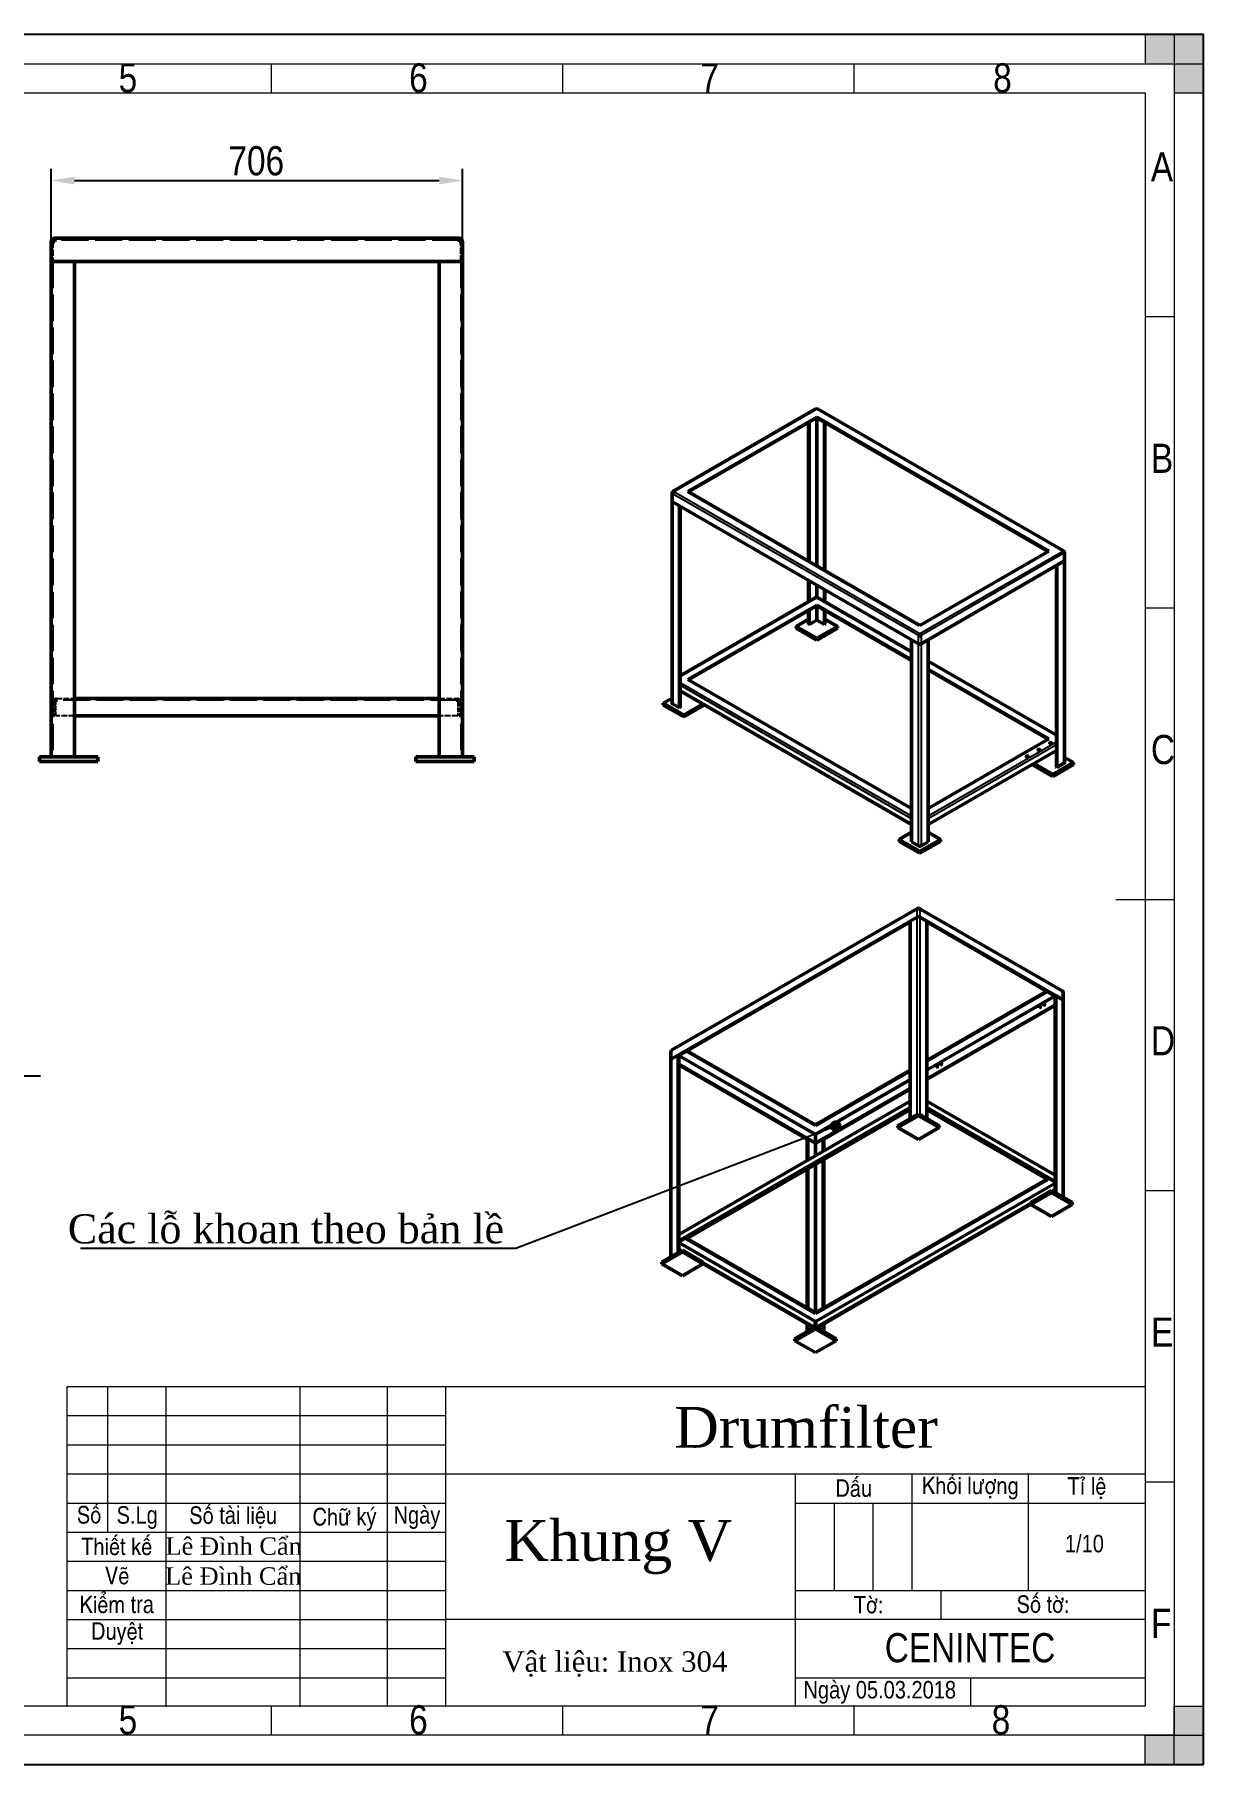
# Model space of a CAD drawing. Header units: millimetres. Extents: x 0 to 4200, y 0 to 2970.
# Drawn here: x 2194 to 4200, y 0 to 2970 of the extents above; entities that cross this region are included whole.
import ezdxf

# ---------------------------------------------------------------- set-up
doc = ezdxf.new("R2010")
doc.units = ezdxf.units.MM
doc.header["$LTSCALE"] = 10
doc.linetypes.add('DASHED', pattern=[0.2067, 0.1654, -0.0413])
for name, color, linetype, lineweight in [('Border (ANSI)', 7, 'Continuous', 70), ('Co ban', 7, 'Continuous', 50), ('Dimension (ANSI)', 7, 'Continuous', 25), ('Symbol (ANSI)', 7, 'Continuous', 25)]:
    doc.layers.add(name, color=color, linetype=linetype, lineweight=lineweight)
for name, color, linetype, lineweight, true_color in [('Khung ban ve', 5, 'Continuous', 15, 0x0000ff), ('Lien manh', 7, 'Continuous', 25, 0x020305), ('Manh', 7, 'DASHED', 25, 0x008000), ('Manh khung ten', 7, 'Continuous', 15, 0x994c4c), ('Net chu', 30, 'Continuous', 15, 0xff7f00), ('THIN', 5, 'Continuous', 15, 0x0000ff)]:
    doc.layers.add(name, color=color, linetype=linetype, lineweight=lineweight, true_color=true_color)
doc.styles.add('Linh_50', font='')
doc.styles.add('Note Text (ANSI)', font='')
doc.styles.add('StandardAM_ANSI', font='')
doc.styles.get('Linh_50').set_extended_font_data('VNI-Helve-Condense')
doc.styles.get('Note Text (ANSI)').set_extended_font_data('VNI-Helve-Condense')
doc.styles.get('StandardAM_ANSI').set_extended_font_data('VNI-Helve-Condense')
doc.dimstyles.new('Default - mm (ANSI)', dxfattribs={"dimscale": 10, "dimtxt": 5, "dimasz": 4, "dimexe": 2, "dimexo": 0.5, "dimgap": 0.8, "dimtad": 1, "dimtoh": 1, "dimdec": 0, "dimrnd": 1e-08, "dimzin": 4, "dimdsep": 46, "dimtxsty": 'StandardAM_ANSI', "dimcen": 0.09, "dimdle": 10, "dimclrd": 256, "dimclre": 256, "dimclrt": 256, "dimadec": 1, "dimazin": 1, "dimtfac": 0.61, "dimtofl": 0, "dimtmove": 0, "dimatfit": 3, "dimldrblk": 'DOT', "dimfxl": 1, "dimtolj": 1, "dimtzin": 4, "dimlwd": -1, "dimlwe": -1, "dimarcsym": 0})
doc.dimstyles.new('Default - mm (ANSI)$7', dxfattribs={"dimscale": 10, "dimtxt": 5, "dimasz": 2, "dimexe": 2, "dimexo": 0.5, "dimgap": 0.8, "dimtad": 1, "dimtoh": 1, "dimdec": 0, "dimrnd": 1e-08, "dimzin": 4, "dimdsep": 46, "dimtxsty": 'StandardAM_ANSI', "dimcen": 0.09, "dimdle": 10, "dimclrd": 256, "dimclre": 256, "dimclrt": 256, "dimadec": 1, "dimazin": 1, "dimtfac": 0.61, "dimtofl": 0, "dimtmove": 0, "dimatfit": 3, "dimldrblk": 'DOT', "dimfxl": 1, "dimtolj": 1, "dimtzin": 4, "dimlwd": -1, "dimlwe": -1, "dimarcsym": 0})

# ---------------------------------------------------------------- blocks, each defined once
blk = doc.blocks.new('Borders A3_Thuong')
at = {"layer": 'THIN'}
for points in [[(420, 292), (420, 297), (410, 297), (410, 292)], [(420, 297), (415, 297), (415, 287), (420, 287)], [(415, 0), (415, 10), (420, 10), (420, 0)], [(420, 0), (410, 0), (410, 5), (420, 5)]]:
    blk.add_hatch(color=256, dxfattribs=at).paths.add_polyline_path(points)
at = {"layer": 'Khung ban ve'}
for p, q in [((20, 287), (410, 287)), ((410, 287), (410, 10)), ((405, 148.5), (415, 148.5)), ((225, 64.88), (410.02, 64.88)), ((225, 9.88), (225, 64.88)), ((232, 39.88), (232, 64.88)), ((242, 9.88), (242, 64.88)), ((265, 9.88), (265, 64.88)), ((280, 9.88), (280, 64.88)), ((290, 9.88), (290, 64.88)), ((410, 59.88), (410.02, 59.88)), ((410, 54.88), (410.02, 54.88)), ((225, 49.88), (410.02, 49.88)), ((350, 9.88), (350, 49.88)), ((370, 29.88), (370, 49.88)), ((390, 29.88), (390, 49.88)), ((225, 44.88), (290, 44.88)), ((350, 44.88), (410.02, 44.88)), ((225, 39.88), (290, 39.88)), ((410, 39.88), (410.02, 39.88)), ((410, 34.88), (410.02, 34.88)), ((350, 29.88), (410.02, 29.88)), ((375, 24.88), (375, 29.88)), ((410, 24.88), (290, 24.88)), ((410, 19.88), (410.02, 19.88)), ((410, 10), (20, 10))]:
    blk.add_line(p, q, dxfattribs=at)
at = {"layer": 'Manh khung ten', "lineweight": 25}
for p, q in [((420, 297), (0, 297)), ((420, 0), (420, 297)), ((0, 0), (420, 0))]:
    blk.add_line(p, q, dxfattribs=at)
at = {"layer": 'Manh khung ten'}
for p, q in [((0, 297), (420, 297)), ((420, 297), (420, 0)), ((15, 292), (415, 292)), ((260, 292), (260, 287)), ((310, 292), (310, 287)), ((360, 292), (360, 287)), ((415, 292), (415, 5)), ((414.97, 248.54), (409.98, 248.54)), ((414.98, 198.5), (410, 198.5)), ((414.98, 98.5), (410, 98.5)), ((225, 59.88), (290, 59.88)), ((225, 54.88), (290, 54.88)), ((415, 48.46), (410.02, 48.46)), ((356.67, 29.88), (356.67, 44.88)), ((363.33, 29.88), (363.33, 44.88)), ((225, 34.88), (290, 34.88)), ((225, 29.88), (290, 29.88)), ((225, 24.88), (290, 24.88)), ((225, 19.88), (290, 19.88)), ((225, 14.88), (290, 14.88)), ((350, 14.88), (410.02, 14.88)), ((380.01, 14.88), (380.01, 10)), ((260, 10), (260, 5)), ((310, 10), (310, 5)), ((360, 10), (360, 5)), ((415, 5), (15, 5)), ((420, 0), (0, 0))]:
    blk.add_line(p, q, dxfattribs=at)
at = {"layer": 'THIN'}
for p, q in [((420, 297), (410, 297)), ((410, 297), (410, 292)), ((420, 297), (415, 297)), ((415, 297), (415, 287)), ((420, 292), (420, 297)), ((420, 287), (420, 297)), ((410, 292), (420, 292)), ((415, 287), (420, 287)), ((415, 0), (415, 10)), ((415, 10), (420, 10)), ((420, 10), (420, 0)), ((410, 0), (410, 5)), ((410, 5), (420, 5)), ((420, 5), (420, 0)), ((420, 0), (410, 0)), ((420, 0), (415, 0))]:
    blk.add_line(p, q, dxfattribs=at)
at = {"layer": 'Border (ANSI)', "style": 'Note Text (ANSI)'}
for s, insert, char_height, width, attachment_point in [('\\fTimes New Roman|b0|i0;\\H7.0000;Drumfilter', (351.81, 57.82), 7, 59.8872, 5), ('Daáu', (360, 47.42), 3, 19.9371, 5), ('Khoái löôïng', (379.99, 47.45), 3, 19.9371, 5), ('Tæ leä', (400.02, 47.45), 3, 19.9948, 5), ('Soá', (228.76, 42.83), 3, 7.075, 5), ('Soá taøi lieäu', (253.49, 42.42), 3, 22.8599, 5), ('S.Lg', (237.02, 42.38), 3, 10.0576, 5), ('Chöõ kyù', (272.6, 42.08), 3, 15.0245, 5), ('Ngaøy', (285.03, 42.38), 3, 10.0163, 5), ('Thieát keá', (233.51, 37.41), 3, 16.9679, 5), ('\\fTimes New Roman|b0|i0;\\H3.0000;Lê Đình Cẩn', (253.58, 37.46), 3, 23.4118, 5), ('Veõ', (233.58, 32.4), 3, 17.0139, 5), ('\\fTimes New Roman|b0|i0;\\H3.0000;Lê Đình Cẩn', (253.51, 32.32), 3, 23.4118, 5), ('Kieåm tra', (233.51, 27.45), 3, 16.9779, 5), ('Tôø:', (362.55, 27.41), 3, 24.9188, 5), ('Soá tôø:', (392.49, 27.48), 3, 34.8305, 5), ('Duyeät', (233.58, 22.47), 3, 16.9779, 5), ('\\fVNI-Helve-Condense|b0|i0;\\H5.0000;CENINTEC', (379.95, 20), 5, 59.8872, 5), ('\\fVNI-Helve-Condense|b0|i0;Ngaøy 05.03.2018', (351.37, 12.37), 3, 30.0083, 4)]:
    blk.add_mtext(s, dxfattribs=dict(at, insert=insert, char_height=char_height, width=width, attachment_point=attachment_point))
at = {"layer": 'Net chu', "style": 'Linh_50'}
for s, p in [('5', (233.84, 287.08)), ('6', (283.69, 287.08)), ('7', (333.67, 287.08)), ('8', (383.92, 287.08)), ('A', (410.98, 271.79)), ('B', (411, 221.75)), ('C', (411, 171.75)), ('D', (411, 121.75)), ('E', (411.02, 71.72)), ('F', (411.02, 21.72)), ('5', (233.84, 5.16)), ('6', (283.69, 5.16)), ('7', (333.67, 5.16)), ('8', (383.67, 5.16))]:
    blk.add_text(s, height=5, dxfattribs=at).set_placement(p)
blk = doc.blocks.new('*D8')
at = {"layer": 'Defpoints', "color": 0, "transparency": 16777216}
for p in [(2928.6, 2719.4), (2222.6, 2580.2), (2928.6, 2580.2)]:
    blk.add_point(p, dxfattribs=at)
at = {"layer": 'Dimension (ANSI)', "transparency": 16777216}
for p, q in [((2222.6, 2585.2), (2222.6, 2739.4)), ((2928.6, 2585.2), (2928.6, 2739.4)), ((2262.6, 2719.4), (2888.6, 2719.4))]:
    blk.add_line(p, q, dxfattribs=at)
for points in [[(2262.6, 2726), (2262.6, 2712.7), (2222.6, 2719.4)], [(2888.6, 2726), (2888.6, 2712.7), (2928.6, 2719.4)]]:
    blk.add_solid(points, dxfattribs=at)
at = {"layer": 'Dimension (ANSI)', "color": 150, "true_color": 0x0080ff, "transparency": 16777216, "insert": (2526.8, 2778.4), "char_height": 50, "attachment_point": 1, "style": 'StandardAM_ANSI'}
blk.add_mtext('\\A1;706', dxfattribs=at)
blk = doc.blocks.new('_Dot')
at = {"color": 0, "linetype": 'ByBlock', "lineweight": -2}
blk.add_line((-0.5, 0), (-1, 0), dxfattribs=at)
at = {"color": 0, "linetype": 'ByBlock', "const_width": 0.5}
blk.add_lwpolyline([(-0.25, 0, 1), (0.25, 0, 1)], format="xyb", close=True, dxfattribs=at)
blk = doc.blocks.new('*D18')
at = {"layer": 'Defpoints', "color": 0, "transparency": 16777216}
for p in [(1838.5, 1323.9), (1841.8, 1318.3)]:
    blk.add_point(p, dxfattribs=at)
at = {"layer": 'Dimension (ANSI)', "transparency": 16777216}
for p, q in [((1839.3, 1321.1), (1841.1, 1321.1)), ((1840.2, 1320.2), (1840.2, 1322)), ((1923.1, 1181.5), (1862.3, 1283.9)), ((2204.5, 1181.5), (1923.1, 1181.5))]:
    blk.add_line(p, q, dxfattribs=at)
blk.add_solid([(1868, 1287.3), (1856.5, 1280.5), (1841.8, 1318.3)], dxfattribs=at)
at = {"layer": 'Dimension (ANSI)', "color": 150, "true_color": 0x0080ff, "transparency": 16777216, "insert": (1964.1, 1264.8), "char_height": 50, "attachment_point": 1, "style": 'StandardAM_ANSI'}
blk.add_mtext('\\A1; \\fVNI-Helve-Condense|b0|i0;\\H50.0000;3x\\fAIGDT|b0|i0;\\H50.0000;n\\fVNI-Helve-Condense|b0|i0;\\H50.0000;6.5\\P', dxfattribs=at)

msp = doc.modelspace()

# ---------------------------------------------------------------- linework, layer by layer
at = {"layer": 'Co ban'}
for p, q in [((2228.6, 2614.2), (2222.6, 2614.2)), ((2222.6, 2580.2), (2222.6, 2614.2)), ((2228.6, 2620.2), (2228.6, 2614.2)), ((2228.6, 2620.2), (2922.6, 2620.2)), ((2922.6, 2614.2), (2922.6, 2620.2)), ((2928.6, 2614.2), (2922.6, 2614.2)), ((2928.6, 2614.2), (2928.6, 2580.2)), ((2228.6, 2580.2), (2222.6, 2580.2)), ((2222.6, 1730.2), (2222.6, 2580.2)), ((2228.6, 2580.2), (2222.6, 2580.2)), ((2922.6, 2580.2), (2228.6, 2580.2)), ((2228.6, 2580.2), (2262.6, 2580.2)), ((2262.6, 2580.2), (2262.6, 1730.2)), ((2922.6, 2580.2), (2888.6, 2580.2)), ((2888.6, 2580.2), (2888.6, 1730.2)), ((2928.6, 2580.2), (2922.6, 2580.2)), ((2922.6, 2580.2), (2928.6, 2580.2)), ((2928.6, 1730.2), (2928.6, 2580.2)), ((3535, 2327.2), (3289.6, 2185.5)), ((3960.1, 2083.5), (3538, 2327.2)), ((3315.2, 2185.4), (3536.5, 2313.2)), ((3536.5, 2311.9), (3316.2, 2184.8)), ((3522.3, 2303.8), (3522.3, 2065.8)), ((3523.4, 2065.2), (3523.4, 2304.4)), ((3536.5, 2313.2), (3934.6, 2083.3)), ((3536.5, 2311.9), (3536.5, 2313.2)), ((3933.5, 2082.7), (3536.5, 2311.9)), ((3549.6, 2050), (3549.6, 2304.4)), ((3550.6, 2049.4), (3550.6, 2303.8)), ((3288.1, 2169.1), (3288.1, 2182.9)), ((3288.1, 1822), (3288.1, 2169.1)), ((3289.6, 2183.8), (3289, 2184.2)), ((3713.3, 1955.5), (3315.2, 2185.4)), ((3711.1, 1924.1), (3289, 2167.8)), ((3301, 2160.9), (3289, 2167.8)), ((3301, 1813.9), (3301, 2160.9)), ((3302.1, 1814.5), (3302.1, 2160.3)), ((3934.6, 2083.3), (3713.3, 1955.5)), ((3960.1, 2081.7), (3960.7, 2082.1)), ((3961.6, 2067), (3961.6, 2080.9)), ((3960.7, 2065.8), (3715.4, 1924.1)), ((3947.7, 1712.4), (3947.7, 2058.2)), ((3960.7, 2065.8), (3948.7, 2058.8)), ((3948.7, 2058.8), (3948.7, 1711.8)), ((3961.6, 1720), (3961.6, 2067)), ((3522.3, 2033.1), (3522.3, 1996.2)), ((3523.4, 1996.8), (3523.4, 2032.5)), ((3535, 2003.5), (3302.1, 1869)), ((3315.2, 1862.9), (3536.5, 1990.6)), ((3536.5, 1990.6), (3699.1, 1896.7)), ((3536.5, 1990.6), (3536.5, 1989.4)), ((3699.1, 1910.4), (3538, 2003.5)), ((3549.6, 1996.8), (3549.6, 2017.4)), ((3550.6, 1996.2), (3550.6, 2016.8)), ((3536.5, 1989.4), (3316.2, 1862.3)), ((3522.3, 1966.2), (3501.1, 1953.9)), ((3522.3, 1981.3), (3522.3, 1958)), ((3523.4, 1957.4), (3523.4, 1981.9)), ((3535.4, 1964.3), (3523.4, 1957.4)), ((3699.1, 1895.5), (3536.5, 1989.4)), ((3549.6, 1957.4), (3537.5, 1964.3)), ((3549.6, 1957.4), (3549.6, 1981.9)), ((3550.6, 1958), (3550.6, 1981.3)), ((3571.8, 1953.9), (3550.6, 1966.2)), ((3501.1, 1953.9), (3536.5, 1933.5)), ((3501.1, 1953.9), (3501.1, 1950.6)), ((3536.5, 1930.2), (3501.1, 1950.6)), ((3523.4, 1957.4), (3522.3, 1958)), ((3536.5, 1933.5), (3571.8, 1953.9)), ((3571.8, 1950.6), (3536.5, 1930.2)), ((3536.5, 1933.5), (3536.5, 1930.2)), ((3549.6, 1957.4), (3550.6, 1958)), ((3571.8, 1953.9), (3571.8, 1950.6)), ((3699.1, 1931), (3711.1, 1924.1)), ((3699.1, 1584), (3699.1, 1931)), ((3712.2, 1938.6), (3711.1, 1938)), ((3713.3, 1940.4), (3713.3, 1941.7)), ((3714.3, 1938.6), (3715.4, 1938)), ((3715.4, 1924.1), (3727.4, 1931)), ((3727.4, 1931), (3727.4, 1584)), ((3947.7, 1766.9), (3727.4, 1894.1)), ((3727.4, 1880.4), (3934.6, 1760.8)), ((3933.5, 1760.2), (3727.4, 1879.2)), ((3699.1, 1613.8), (3302.1, 1843.1)), ((3699.1, 1641.2), (3315.2, 1862.9)), ((2262.6, 1830.2), (2888.6, 1830.2)), ((3272.7, 1822), (3288.1, 1830.9)), ((3308.1, 1801.6), (3272.7, 1822)), ((3272.7, 1822), (3272.7, 1818.8)), ((3272.7, 1818.8), (3308.1, 1798.4)), ((3289, 1820.8), (3301, 1813.9)), ((3302.1, 1814.5), (3301, 1813.9)), ((3302.1, 1839), (3305.6, 1841)), ((3341, 1820.6), (3308.1, 1801.6)), ((3308.1, 1798.4), (3343.4, 1818.8)), ((3343.4, 1819.2), (3343.4, 1818.8)), ((2888.6, 1800.2), (2262.6, 1800.2)), ((3308.1, 1801.6), (3308.1, 1798.4)), ((3934.6, 1760.8), (3727.4, 1641.2)), ((2202.6, 1730.2), (2302.6, 1730.2)), ((2202.6, 1730.2), (2202.6, 1722.2)), ((2302.6, 1730.2), (2302.6, 1722.2)), ((2948.6, 1730.2), (2848.6, 1730.2)), ((2848.6, 1730.2), (2848.6, 1722.2)), ((2948.6, 1730.2), (2948.6, 1722.2)), ((3947.7, 1741), (3727.4, 1613.8)), ((3944.1, 1739), (3947.7, 1736.9)), ((3961.6, 1728.9), (3977, 1720)), ((2302.6, 1722.2), (2202.6, 1722.2)), ((2848.6, 1722.2), (2948.6, 1722.2)), ((3906.3, 1717.1), (3906.3, 1716.7)), ((3906.3, 1716.7), (3941.7, 1696.3)), ((3941.7, 1699.6), (3908.8, 1718.5)), ((3977, 1720), (3941.7, 1699.6)), ((3941.7, 1696.3), (3977, 1716.7)), ((3941.7, 1699.6), (3941.7, 1696.3)), ((3947.7, 1712.4), (3948.7, 1711.8)), ((3948.7, 1711.8), (3960.7, 1718.8)), ((3977, 1720), (3977, 1716.7)), ((3699.1, 1600.4), (3677.9, 1588.1)), ((3677.9, 1588.1), (3713.3, 1567.7)), ((3677.9, 1588.1), (3677.9, 1584.8)), ((3713.3, 1564.4), (3677.9, 1584.8)), ((3711.1, 1577.1), (3699.1, 1584)), ((3713.3, 1567.7), (3748.6, 1588.1)), ((3748.6, 1584.8), (3713.3, 1564.4)), ((3727.4, 1584), (3715.4, 1577.1)), ((3748.6, 1588.1), (3727.4, 1600.4)), ((3748.6, 1588.1), (3748.6, 1584.8)), ((3713.3, 1567.7), (3713.3, 1564.4)), ((3287.4, 1226.1), (3709.5, 1469.8)), ((3711, 1469), (3711, 1469.7)), ((3712.5, 1469.8), (3957.9, 1328.2)), ((3708.9, 1454.6), (3286.7, 1210.9)), ((3696.9, 1446.4), (3299.8, 1217.2)), ((3696.9, 1447.6), (3708.9, 1454.6)), ((3696.9, 1108.8), (3696.9, 1447.6)), ((3958.5, 1312.9), (3713.1, 1454.6)), ((3713.1, 1454.6), (3725.1, 1447.6)), ((3725.1, 1447.6), (3725.1, 1108.8)), ((3945.4, 1319.3), (3725.1, 1446.4)), ((3725.1, 1208.4), (3931.3, 1327.4)), ((3932.3, 1326.8), (3725.1, 1207.2)), ((3945.4, 1319.3), (3946.5, 1319.9)), ((3945.4, 981.6), (3945.4, 1319.3)), ((3958.5, 1312.9), (3946.5, 1319.9)), ((3946.5, 1319.9), (3946.5, 981)), ((3959.4, 1311.7), (3959.4, 1325.6)), ((3959.4, 973.6), (3959.4, 1311.7)), ((3725.1, 1177), (3945.4, 1304.1)), ((3725.1, 1175.8), (3945.4, 1302.9)), ((3285.9, 1209.6), (3285.9, 1223.5)), ((3298.8, 1217.8), (3286.7, 1210.9)), ((3299.8, 1217.2), (3298.8, 1217.8)), ((3298.8, 879), (3298.8, 1217.8)), ((3534.2, 1097), (3312.9, 1224.7)), ((3314, 1225.4), (3534.2, 1098.2)), ((3285.9, 871.5), (3285.9, 1209.6)), ((3299.8, 879.6), (3299.8, 1217.2)), ((3299.8, 1202.1), (3533.2, 1067.4)), ((3299.8, 1200.9), (3520.1, 1073.7)), ((3534.2, 1098.2), (3696.9, 1192.1)), ((3696.9, 1190.9), (3534.2, 1097)), ((3535.3, 1067.4), (3696.9, 1160.6)), ((3548.4, 1073.7), (3696.9, 1159.4)), ((3299.8, 909.6), (3696.9, 1138.8)), ((3725.1, 1138.8), (3945.4, 1011.6)), ((3696.9, 1128), (3299.8, 898.8)), ((3696.9, 1126.8), (3299.8, 897.5)), ((3312.9, 902.2), (3696.9, 1123.9)), ((3675.7, 1096.6), (3711, 1117)), ((3711, 1113.7), (3675.7, 1093.3)), ((3711, 1117), (3746.4, 1096.6)), ((3711, 1117), (3711, 1113.7)), ((3746.4, 1093.3), (3711, 1113.7)), ((3945.4, 1000.8), (3725.1, 1128)), ((3945.4, 999.6), (3725.1, 1126.8)), ((3725.1, 1123.9), (3932.3, 1004.3)), ((3521.1, 1074.3), (3520.1, 1073.7)), ((3520.1, 1073.7), (3520.1, 1036.7)), ((3521.1, 1074.3), (3533.2, 1067.4)), ((3521.1, 1037.4), (3521.1, 1074.3)), ((3534.2, 1097), (3534.2, 1098.2)), ((3547.3, 1074.3), (3535.3, 1067.4)), ((3547.3, 1074.3), (3548.4, 1073.7)), ((3547.3, 1052.5), (3547.3, 1074.3)), ((3548.4, 1053.1), (3548.4, 1073.7)), ((3675.7, 1096.6), (3675.7, 1093.3)), ((3675.7, 1093.3), (3711, 1072.9)), ((3711, 1072.9), (3746.4, 1093.3)), ((3746.4, 1096.6), (3746.4, 1093.3)), ((3520.1, 1021.8), (3520.1, 783.8)), ((3521.1, 783.2), (3521.1, 1022.5)), ((3547.3, 783.2), (3547.3, 1037.6)), ((3548.4, 783.8), (3548.4, 1038.2)), ((3534.2, 775.7), (3931.3, 1004.9)), ((3932.3, 1004.3), (3534.2, 774.4)), ((3939.4, 985.1), (3904, 964.7)), ((3904, 961.4), (3939.4, 981.8)), ((3974.8, 964.7), (3939.4, 985.1)), ((3939.4, 985.1), (3939.4, 981.8)), ((3939.4, 981.8), (3974.8, 961.4)), ((3940.8, 984.3), (3945.4, 986.9)), ((3941.9, 983.7), (3945.4, 985.7)), ((3535.6, 750.4), (3904, 963.1)), ((3536.7, 749.7), (3904, 961.8)), ((3904, 964.7), (3904, 961.4)), ((3939.4, 941), (3904, 961.4)), ((3974.8, 961.4), (3939.4, 941)), ((3974.8, 964.7), (3974.8, 961.4)), ((3534.2, 774.4), (3312.9, 902.2)), ((3314, 902.8), (3534.2, 775.7)), ((3305.8, 883), (3270.5, 862.6)), ((3270.5, 859.4), (3305.8, 879.8)), ((3270.5, 862.6), (3270.5, 859.4)), ((3299.8, 884.9), (3304.4, 882.2)), ((3299.8, 883.7), (3303.4, 881.6)), ((3341.2, 862.6), (3305.8, 883)), ((3305.8, 883), (3305.8, 879.8)), ((3305.8, 879.8), (3341.2, 859.4)), ((3341.2, 862.6), (3341.2, 859.4)), ((3305.8, 838.9), (3270.5, 859.4)), ((3341.2, 859.4), (3305.8, 838.9)), ((3341.2, 861), (3532.8, 750.4)), ((3341.2, 859.8), (3531.8, 749.7)), ((3534.2, 775.7), (3534.2, 774.4)), ((3498.9, 730.8), (3534.2, 751.2)), ((3534.2, 747.9), (3498.9, 727.5)), ((3520.1, 756.5), (3520.1, 743)), ((3521.1, 743.6), (3521.1, 755.9)), ((3533.2, 760), (3533.5, 759.8)), ((3533.5, 759.8), (3533.5, 750.7)), ((3534.2, 751.2), (3569.6, 730.8)), ((3534.2, 751.2), (3534.2, 747.9)), ((3569.6, 727.5), (3534.2, 747.9)), ((3535.3, 760), (3535, 759.8)), ((3535, 759.8), (3535, 750.7)), ((3547.3, 743.6), (3547.3, 755.9)), ((3548.4, 743), (3548.4, 756.5)), ((3498.9, 730.8), (3498.9, 727.5)), ((3498.9, 727.5), (3534.2, 707.1)), ((3534.2, 707.1), (3569.6, 727.5)), ((3569.6, 730.8), (3569.6, 727.5))]:
    msp.add_line(p, q, dxfattribs=at)
for centre, radius, start, end in [((2228.6, 2614.2), 6, 90, 180), ((2228.6, 2614.2), 3, 90, 180), ((2922.6, 2614.2), 6, 0, 90), ((2922.6, 2614.2), 3, 0, 90)]:
    msp.add_arc(centre, radius, start, end, dxfattribs=at)
for centre, major_axis, start_param, end_param in [((3536.5, 2324.6), (-1.5, 2.6), 5.497787, 6.283185), ((3536.5, 2324.6), (1.5, 2.6), 0, 0.785398), ((3536.5, 2310.7), (-1.5, 0), 3.926991, 5.497787), ((3536.5, 2310.7), (-1.5, 0), 3.926991, 5.497787), ((3291.1, 2182.9), (-3, 0), 5.497787, 7.068583), ((3291.1, 2169.1), (-3, 0), 0, 0.785398), ((3291.1, 2169.1), (-3, 0), 0, 0.785398), ((3291.1, 2182.9), (-1.5, 2.6), 5.497787, 7.068583), ((3291.1, 2182.9), (1.5, 2.6), 0.785398, 2.356194), ((3958.6, 2080.9), (1.5, 2.6), 5.497787, 7.068583), ((3958.6, 2080.9), (1.5, -2.6), 0.785398, 2.356194), ((3958.6, 2080.9), (3, 0), 5.497787, 7.068583), ((3958.6, 2067), (3, 0), 5.497787, 6.283185), ((3958.6, 2067), (3, 0), 5.497787, 6.283185), ((3536.5, 2000.9), (-1.5, 2.6), 5.497787, 6.283185), ((3536.5, 2000.9), (1.5, 2.6), 0, 0.785398), ((3536.5, 1963.7), (-1.5, 0), 3.926991, 5.497787), ((3713.3, 1939.2), (-1.5, -2.6), 3.926991, 5.497787), ((3713.3, 1939.2), (3, 0), 3.926991, 5.497787), ((3713.3, 1939.2), (-0.75, -1.3), 3.926991, 5.497787), ((3713.3, 1939.2), (1.5, 0), 3.926991, 5.497787), ((3713.3, 1939.2), (-1.5, 2.6), 3.926991, 5.497787), ((3713.3, 1939.2), (0.75, -1.3), 0.785398, 2.356194), ((3713.3, 1925.3), (3, 0), 3.926991, 5.497787), ((3713.3, 1925.3), (3, 0), 3.926991, 5.497787), ((3291.1, 1822), (-3, 0), 0, 0.785398), ((3937.9, 1752.4), (-1.63, 0), 3.852754, 5.572024), ((3897.9, 1729.3), (-1.62, 0), 3.852754, 5.572024), ((3917.9, 1740.8), (-1.63, 0), 3.852754, 5.572024), ((3958.6, 1720), (3, 0), 5.497787, 6.283185), ((3713.3, 1578.3), (-3, 0), 0.785398, 2.356194), ((3711, 1467.2), (-1.5, 2.6), 5.497787, 7.068583), ((3711, 1467.2), (3, 0), 0.785398, 2.356194), ((3711, 1467.2), (1.5, 2.6), 5.497787, 7.068583), ((3711, 1453.4), (3, 0), 0.785398, 2.356194), ((3711, 1453.4), (3, 0), 0.785398, 2.356194), ((3956.4, 1325.6), (1.5, 2.6), 5.497787, 6.283185), ((3956.4, 1325.6), (3, 0), 0, 0.785398), ((3956.4, 1311.7), (3, 0), 0, 0.785398), ((3956.4, 1311.7), (3, 0), 0, 0.785398), ((3920.6, 1299.8), (-0.65, -1.13), 4.095864, 5.328914), ((3927.6, 1303.9), (-0.65, -1.13), 4.095864, 5.328914), ((3288.9, 1223.5), (-3, 0), 5.497787, 6.283185), ((3288.9, 1223.5), (-1.5, 2.6), 0, 0.785398), ((3288.9, 1209.6), (-3, 0), 5.497787, 6.283185), ((3288.9, 1209.6), (-3, 0), 5.497787, 6.283185), ((3743.8, 1197.7), (-0.65, -1.13), 4.095864, 5.328914), ((3750.9, 1201.8), (-0.65, -1.13), 4.095864, 5.328914), ((3574.1, 1099.8), (-0.65, -1.13), 4.095864, 5.328914), ((3534.2, 1081.9), (-0.75, -1.3), 3.926991, 5.497787), ((3534.2, 1081.9), (-1.5, 0), 0.785398, 2.356194), ((3534.2, 1081.9), (0.75, -1.3), 0.785398, 2.356194), ((3567, 1095.7), (-0.65, -1.13), 4.095864, 5.328914), ((3534.2, 1068), (-1.5, 0), 0.785398, 2.356194), ((3534.2, 1068), (-1.5, 0), 0.785398, 2.356194), ((3534.2, 760.6), (-0.75, -1.3), 3.926991, 5.497787), ((3534.2, 760.6), (0.75, -1.3), 0.785398, 2.356194)]:
    msp.add_ellipse(centre, major_axis=major_axis, ratio=0.57735, start_param=start_param, end_param=end_param, dxfattribs=at)
for centre, major_axis in [((3937.9, 1753.6), (1.63, 0)), ((3897.9, 1730.5), (1.62, 0)), ((3917.9, 1742.1), (1.63, 0)), ((3919.5, 1300.4), (-0.65, -1.13)), ((3926.6, 1304.5), (-0.65, -1.13)), ((3742.7, 1198.3), (-0.65, -1.13)), ((3749.8, 1202.4), (-0.65, -1.13)), ((3573, 1100.4), (-0.65, -1.13)), ((3565.9, 1096.3), (-0.65, -1.13))]:
    msp.add_ellipse(centre, major_axis=major_axis, ratio=0.57735, dxfattribs=at)
at = {"layer": 'Lien manh'}
for p, q in [((3536.5, 2327), (3291.1, 2185.4)), ((3958.6, 2083.3), (3536.5, 2327)), ((3535.4, 2058.2), (3535.4, 2311.3)), ((3537.5, 2311.3), (3537.5, 2057)), ((3289, 2181.7), (3289, 2167.8)), ((3711.1, 1938), (3289, 2181.7)), ((3291.1, 2185.4), (3713.3, 1941.7)), ((3289, 1820.8), (3289, 2167.8)), ((3713.3, 1941.7), (3958.6, 2083.3)), ((3960.7, 2079.6), (3715.4, 1938)), ((3960.7, 2065.8), (3960.7, 2079.6)), ((3960.7, 2065.8), (3960.7, 1718.8)), ((3535.4, 2003.6), (3535.4, 2025.6)), ((3537.5, 2024.3), (3537.5, 2003.6)), ((3536.5, 2003.3), (3302.1, 1868)), ((3699.1, 1909.4), (3536.5, 2003.3)), ((3535.4, 1964.3), (3535.4, 1988.8)), ((3537.5, 1988.8), (3537.5, 1964.3)), ((3711.1, 1924.1), (3711.1, 1938)), ((3715.4, 1938), (3715.4, 1924.1)), ((3711.1, 1577.1), (3711.1, 1924.1)), ((3715.4, 1924.1), (3715.4, 1577.1)), ((3947.7, 1765.9), (3727.4, 1893.1)), ((3302.1, 1857.8), (3699.1, 1628.5)), ((3699.1, 1623.6), (3302.1, 1852.9)), ((3727.4, 1628.5), (3947.7, 1755.7)), ((3947.7, 1750.8), (3727.4, 1623.6)), ((3708.9, 1468.5), (3286.7, 1224.7)), ((3708.9, 1454.6), (3708.9, 1468.5)), ((3713.1, 1468.5), (3713.1, 1454.6)), ((3958.5, 1326.8), (3713.1, 1468.5)), ((3708.9, 1115.7), (3708.9, 1454.6)), ((3713.1, 1454.6), (3713.1, 1115.7)), ((3725.1, 1193.3), (3944.4, 1319.9)), ((3945.4, 1318), (3725.1, 1190.9)), ((3958.5, 1312.9), (3958.5, 1326.8)), ((3958.5, 1312.9), (3958.5, 974.1)), ((3286.7, 1224.7), (3286.7, 1210.9)), ((3300.9, 1217.8), (3534.2, 1083.1)), ((3286.7, 872), (3286.7, 1210.9)), ((3533.2, 1081.2), (3299.8, 1216)), ((3534.2, 1083.1), (3696.9, 1177)), ((3696.9, 1174.5), (3535.3, 1081.2)), ((3696.9, 1137.8), (3299.8, 908.6)), ((3945.4, 1010.6), (3725.1, 1137.8)), ((3533.2, 1067.4), (3533.2, 1081.2)), ((3535.3, 1081.2), (3535.3, 1067.4)), ((3533.2, 1044.3), (3533.2, 1067.4)), ((3535.3, 1067.4), (3535.3, 1045.5)), ((3533.2, 776.3), (3533.2, 1029.4)), ((3535.3, 1030.6), (3535.3, 776.3)), ((3534.2, 761.8), (3945.4, 999.2)), ((3945.4, 996.7), (3535.3, 760)), ((3299.8, 897.1), (3534.2, 761.8)), ((3533.2, 760), (3299.8, 894.7))]:
    msp.add_line(p, q, dxfattribs=at)
at = {"layer": 'Manh', "ltscale": 6.475868}
for p, q in [((2225.6, 2614.2), (2225.6, 2580.2)), ((2925.6, 2580.2), (2925.6, 2614.2))]:
    msp.add_line(p, q, dxfattribs=at)
at = {"layer": 'Manh', "ltscale": 27.979359}
msp.add_line((2922.6, 2617.2), (2228.6, 2617.2), dxfattribs=at)
at = {"layer": 'Manh', "ltscale": 0.571309}
for p, q in [((2262.6, 2617.2), (2262.6, 2620.2)), ((2888.6, 2617.2), (2888.6, 2620.2)), ((2222.6, 2610.3), (2225.6, 2610.3)), ((2222.6, 2605.1), (2225.6, 2605.1)), ((2228.6, 1824.2), (2225.6, 1824.2)), ((2272.3, 1827.2), (2272.3, 1830.2)), ((2278.8, 1827.2), (2278.8, 1830.2)), ((2328.8, 1827.2), (2328.8, 1830.2)), ((2335.3, 1827.2), (2335.3, 1830.2)), ((2385.3, 1827.2), (2385.3, 1830.2)), ((2391.8, 1827.2), (2391.8, 1830.2)), ((2922.6, 1824.2), (2925.6, 1824.2)), ((2228.6, 1800.2), (2225.6, 1800.2)), ((2922.6, 1800.2), (2925.6, 1800.2))]:
    msp.add_line(p, q, dxfattribs=at)
at = {"layer": 'Manh', "ltscale": 27.414932}
for p, q in [((2225.6, 2580.2), (2225.6, 1730.2)), ((2925.6, 2580.2), (2925.6, 1730.2))]:
    msp.add_line(p, q, dxfattribs=at)
at = {"layer": 'Manh', "ltscale": 4.571172}
for p, q in [((2228.6, 1824.2), (2228.6, 1800.2)), ((2230.7, 1800.2), (2230.7, 1824.2)), ((2920.4, 1824.2), (2920.4, 1800.2)), ((2922.6, 1824.2), (2922.6, 1800.2))]:
    msp.add_line(p, q, dxfattribs=at)
at = {"layer": 'Manh', "ltscale": 0.167262}
for p, q in [((2230.7, 1824.2), (2231.6, 1824.2)), ((2919.6, 1824.2), (2920.4, 1824.2))]:
    msp.add_line(p, q, dxfattribs=at)
at = {"layer": 'Manh', "ltscale": 1.795034}
for p, q in [((2231.6, 1830.2), (2231.6, 1824.2)), ((2919.6, 1824.2), (2919.6, 1830.2))]:
    msp.add_line(p, q, dxfattribs=at)
at = {"layer": 'Manh', "ltscale": 5.904459}
for p, q in [((2231.6, 1830.2), (2262.6, 1830.2)), ((2888.6, 1830.2), (2919.6, 1830.2))]:
    msp.add_line(p, q, dxfattribs=at)
at = {"layer": 'Manh', "ltscale": 27.737461}
msp.add_line((2919.6, 1827.2), (2231.6, 1827.2), dxfattribs=at)
at = {"layer": 'Manh', "ltscale": 6.071821}
for p, q in [((2262.6, 1800.2), (2230.7, 1800.2)), ((2920.4, 1800.2), (2888.6, 1800.2))]:
    msp.add_line(p, q, dxfattribs=at)
at = {"layer": 'Manh', "ltscale": 1.795034}
for centre, start, end in [((2231.6, 1824.2), 90, 180), ((2919.6, 1824.2), 0, 90)]:
    msp.add_arc(centre, 6, start, end, dxfattribs=at)
at = {"layer": 'Manh', "ltscale": 0.897467}
for centre, start, end in [((2231.6, 1824.2), 90, 180), ((2919.6, 1824.2), 0, 90)]:
    msp.add_arc(centre, 3, start, end, dxfattribs=at)

# ---------------------------------------------------------------- block references
at = {"xscale": 10, "yscale": 10, "zscale": 10}
msp.add_blockref('Borders A3_Thuong', (0, 0), dxfattribs=at)

# ---------------------------------------------------------------- texts
at = {"layer": 'Symbol (ANSI)', "color": 150, "true_color": 0x0080ff, "insert": (2999.8, 893.8), "char_height": 50, "width": 749.02, "attachment_point": 9, "style": 'StandardAM_ANSI'}
msp.add_mtext('{\\fTimes New Roman|b0|i0;\\H50.0000;Các lỗ khoan theo bản lề}', dxfattribs=at)
at = {"layer": 'Symbol (ANSI)', "style": 'Note Text (ANSI)'}
for s, insert, char_height, width, attachment_point in [('{\\fTimes New Roman|b0|i0;\\H70.0000;Khung V}', (3195.9, 372.9), 70, 390.719, 5), ('{\\fVNI-Helve-Condense|b0|i0;1/10}', (3962.4, 394.1), 30, 71.989, 1), ('{\\fTimes New Roman|b0|i0;\\H35.0000;Vật liệu: Inox 304}', (2996.9, 194.1), 35, 386.315, 1)]:
    msp.add_mtext(s, dxfattribs=dict(at, insert=insert, char_height=char_height, width=width, attachment_point=attachment_point))

# ---------------------------------------------------------------- dimensions: what is measured, and where the dimension line sits
at = {"layer": 'Dimension (ANSI)'}
dim = msp.add_linear_dim(base=(2928.6, 2719.4), p1=(2222.6, 2580.2), p2=(2928.6, 2580.2), dimstyle='Default - mm (ANSI)', override={"dimgap": 0.8, "dimtoh": 0, "dimdec": 0, "dimtol": 0, "dimlim": 0, "dimtp": 0, "dimtm": 0, "dimtdec": 2, "dimatfit": 1}, dxfattribs=at)
dim.commit()
dim.dimension.update_dxf_attribs({"geometry": '*D8', "text_midpoint": (2575.6, 2719.4), "dimtype": 160})
dim = msp.add_diameter_dim_2p(p1=(1838.5, 1323.9), p2=(1841.8, 1318.3), text=' \\fVNI-Helve-Condense|b0|i0;\\H50.0000;3x\\fAIGDT|b0|i0;\\H50.0000;n\\fVNI-Helve-Condense|b0|i0;\\H50.0000;6.5\\P', dimstyle='Default - mm (ANSI)', override={"dimgap": 0.8, "dimtih": 1, "dimdec": 0, "dimlfac": 1, "dimtol": 0, "dimlim": 0, "dimtp": 0, "dimtm": 0, "dimtdec": 2, "dimtvp": -0.25}, dxfattribs=at)
dim.commit()
dim.dimension.update_dxf_attribs({"geometry": '*D18', "text_midpoint": (2084.3, 1181.5), "dimtype": 163})

# ---------------------------------------------------------------- leaders
at = {"layer": 'Symbol (ANSI)', "annotation_type": 0, "has_hookline": 1, "hookline_direction": 1, "text_width": 727.1}
msp.add_leader([(3569, 1095.9), (3019.8, 885.5), (2999.8, 885.5)], dimstyle='Default - mm (ANSI)$7', override={"dimgap": 0, "dimtad": 1}, dxfattribs=at)

doc.saveas('drawing.dxf')
